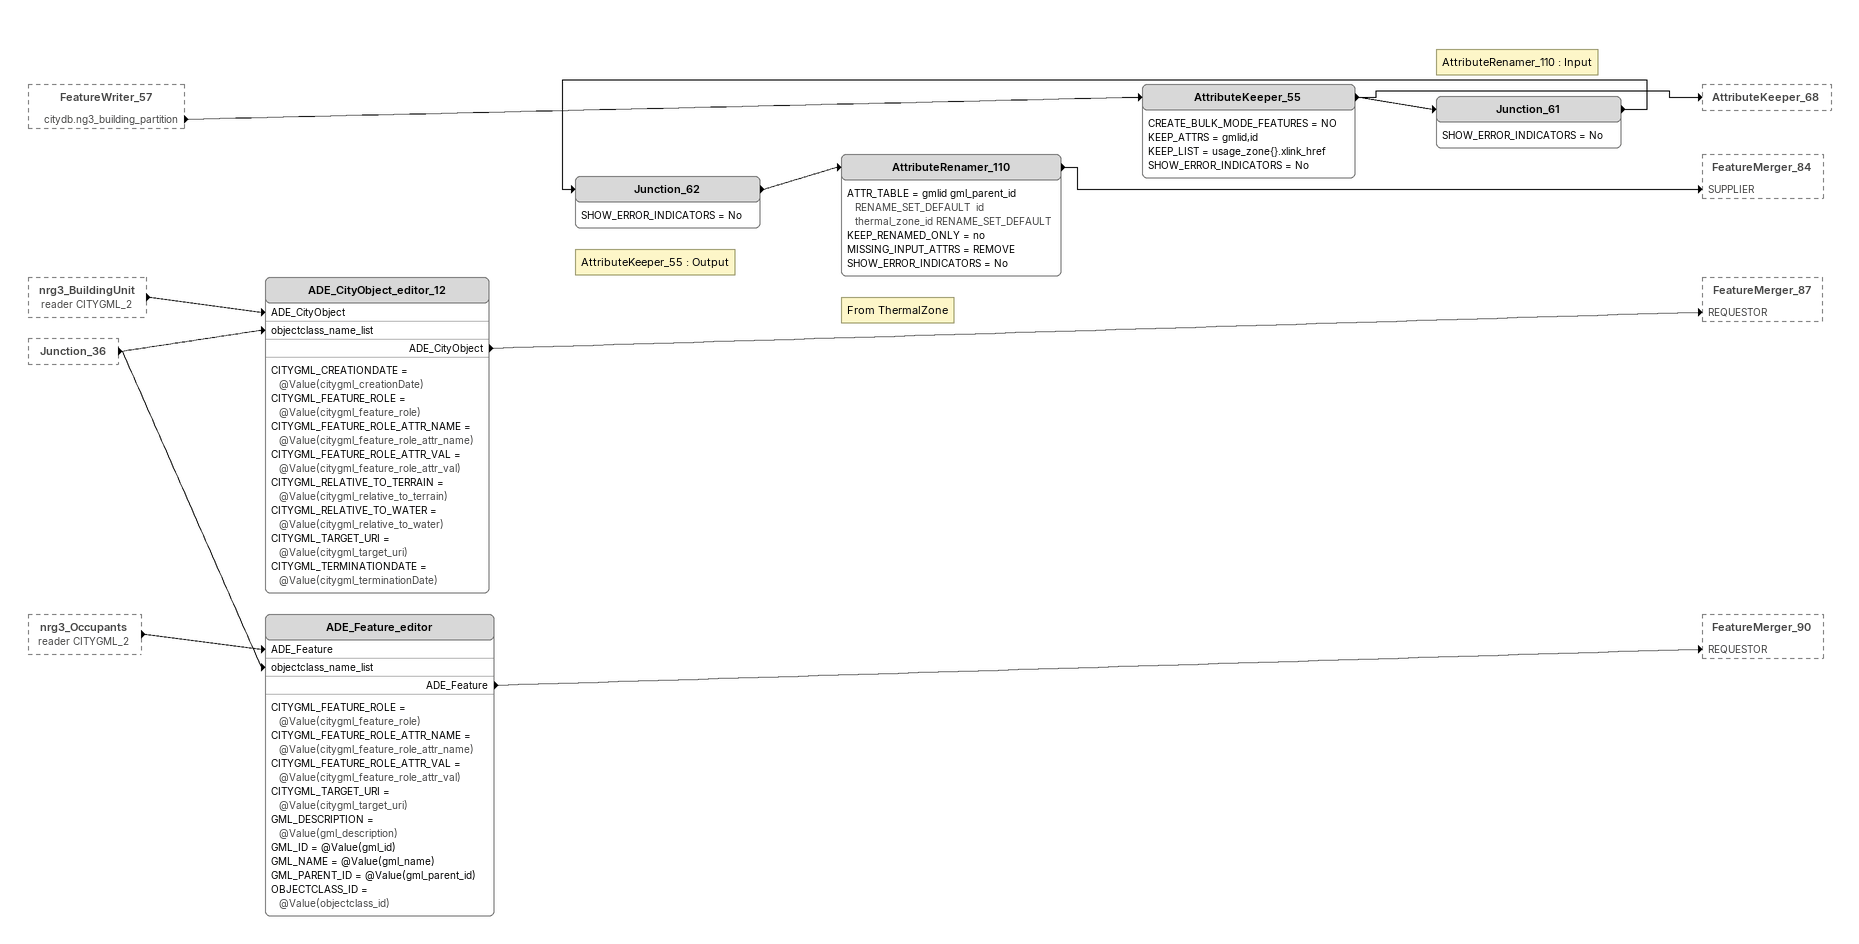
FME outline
FeatureWriter_57 [outside]
    citydb.ng3_building_partition -> AttributeKeeper_55
nrg3_BuildingUnit (reader CITYGML_2) [outside]
    -> ADE_CityObject_editor_12 [ADE_CityObject]
Junction_36 [outside]
    -> ADE_Feature_editor [objectclass_name_list]
    -> ADE_CityObject_editor_12 [objectclass_name_list]
nrg3_Occupants (reader CITYGML_2) [outside]
    -> ADE_Feature_editor [ADE_Feature]
ADE_CityObject_editor_12
    CITYGML_CREATIONDATE = @Value(citygml_creationDate)
    CITYGML_FEATURE_ROLE = @Value(citygml_feature_role)
    CITYGML_FEATURE_ROLE_ATTR_NAME = @Value(citygml_feature_role_attr_name)
    CITYGML_FEATURE_ROLE_ATTR_VAL = @Value(citygml_feature_role_attr_val)
    CITYGML_RELATIVE_TO_TERRAIN = @Value(citygml_relative_to_terrain)
    CITYGML_RELATIVE_TO_WATER = @Value(citygml_relative_to_water)
    CITYGML_TARGET_URI = @Value(citygml_target_uri)
    CITYGML_TERMINATIONDATE = @Value(citygml_terminationDate)
    ADE_CityObject -> FeatureMerger_87 [REQUESTOR]
ADE_Feature_editor
    CITYGML_FEATURE_ROLE = @Value(citygml_feature_role)
    CITYGML_FEATURE_ROLE_ATTR_NAME = @Value(citygml_feature_role_attr_name)
    CITYGML_FEATURE_ROLE_ATTR_VAL = @Value(citygml_feature_role_attr_val)
    CITYGML_TARGET_URI = @Value(citygml_target_uri)
    GML_DESCRIPTION = @Value(gml_description)
    GML_ID = @Value(gml_id)
    GML_NAME = @Value(gml_name)
    GML_PARENT_ID = @Value(gml_parent_id)
    OBJECTCLASS_ID = @Value(objectclass_id)
    ADE_Feature -> FeatureMerger_90 [REQUESTOR]
AttributeKeeper_55
    CREATE_BULK_MODE_FEATURES = NO
    KEEP_ATTRS = gmlid,id
    KEEP_LIST = usage_zone{}.xlink_href
    SHOW_ERROR_INDICATORS = No
    -> AttributeKeeper_68
    -> Junction_61
Note: AttributeRenamer_110 : Input
Junction_61
    SHOW_ERROR_INDICATORS = No
    -> Junction_62
Note: AttributeKeeper_55 : Output
Junction_62
    SHOW_ERROR_INDICATORS = No
    -> AttributeRenamer_110
Note: From ThermalZone
AttributeRenamer_110
    ATTR_TABLE = gmlid gml_parent_id RENAME_SET_DEFAULT  id thermal_zone_id RENAME_SET_DEFAULT
    KEEP_RENAMED_ONLY = no
    MISSING_INPUT_ATTRS = REMOVE
    SHOW_ERROR_INDICATORS = No
    -> FeatureMerger_84 [SUPPLIER]
